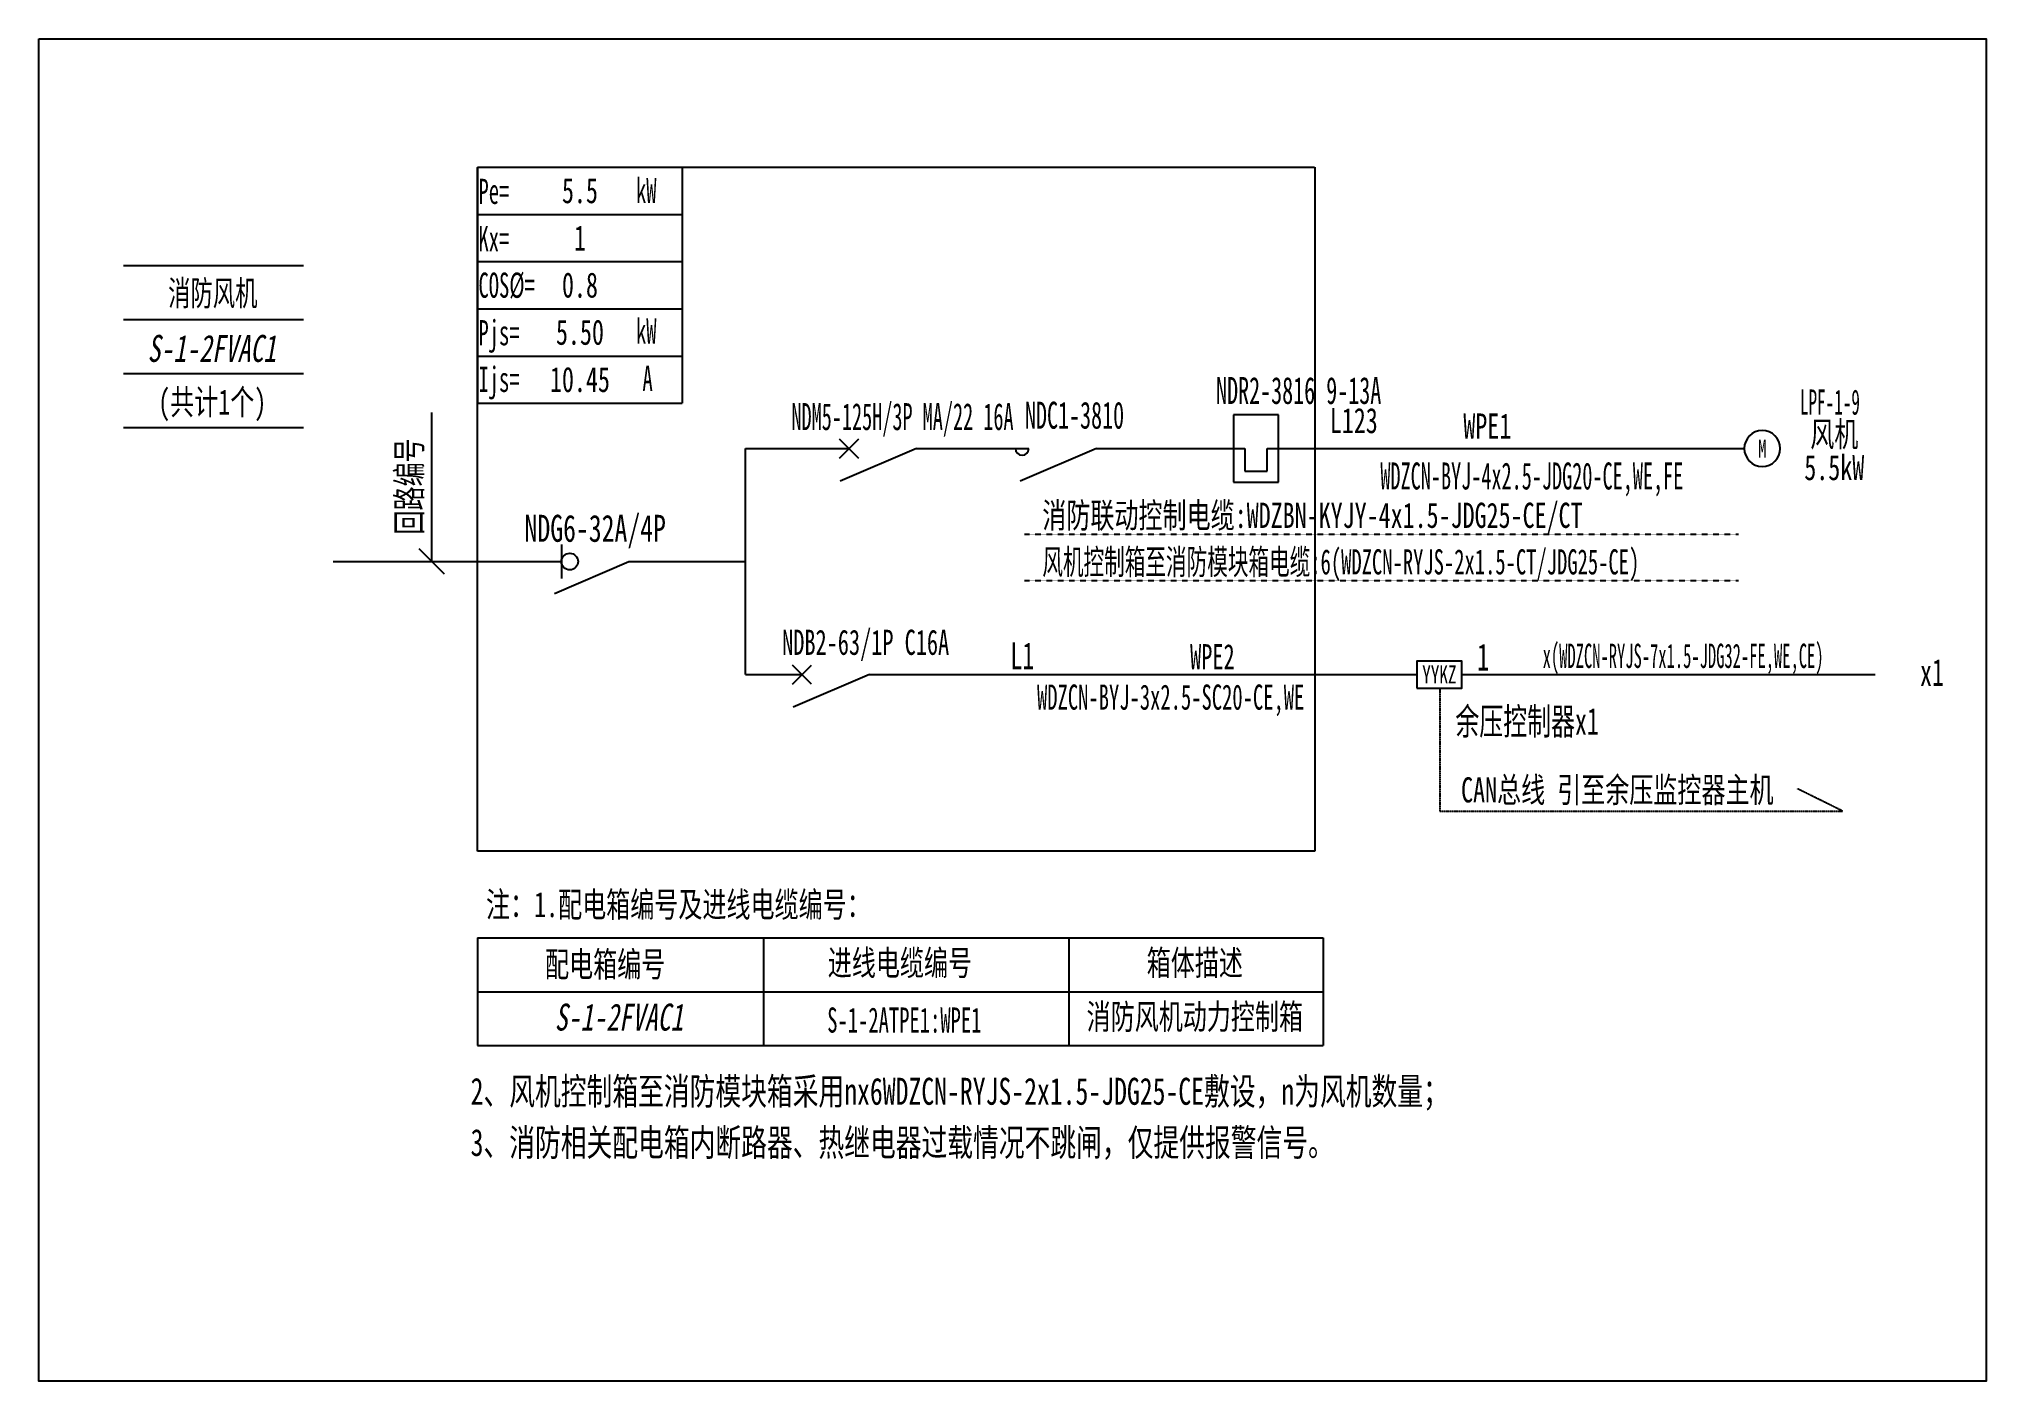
# Model space of a CAD drawing. Extents: x 392938 to 395308, y 311204 to 312838.
import ezdxf
from ezdxf.enums import TextEntityAlignment as Align

# ---------------------------------------------------------------- set-up
doc = ezdxf.new("R2010")
doc.units = 0
doc.header["$MEASUREMENT"] = 0
for name, pattern in [('DASH', [0.35, 0.25, -0.1]), ('DASHDOT', [1, 0.5, -0.25, 0, -0.25]), ('DASHED', [0.75, 0.5, -0.25])]:
    doc.linetypes.add(name, pattern=pattern)
for name, color, linetype in [('D_E_Eqpm(强电设备)', 100, 'Continuous'), ('D_E_Eqpm（强电设备）', 100, 'Continuous'), ('D_E_Text(强电文字)', 51, 'Continuous'), ('D_E_Text（强电文字）', 51, 'Continuous'), ('D_E_Wire(强电线缆)', 10, 'Continuous'), ('D_E_Wire（强电线缆）', 10, 'Continuous'), ('D_Em_Eqpm（消防设备）', 100, 'Continuous'), ('D_T_TableDim（表格尺寸）', 255, 'Continuous'), ('E_E_Text（强电文字）', 51, 'Continuous'), ('系统图', 220, 'Continuous')]:
    doc.layers.add(name, color=color, linetype=linetype)
doc.styles.add('$1$电气', font='', dxfattribs={"width": 0.7})
doc.styles.add('$1$电气箱', font='simhei.ttf', dxfattribs={"width": 0.8, "oblique": 10})
doc.styles.add('$3$电气', font='', dxfattribs={"width": 0.7})
doc.styles.add('电气', font='', dxfattribs={"width": 0.7})
doc.styles.add('电气箱', font='simhei.ttf', dxfattribs={"width": 0.8, "oblique": 10})
doc.styles.get('$1$电气').set_extended_font_data('SimSun')
doc.styles.get('$3$电气').set_extended_font_data('SimSun')
doc.styles.get('电气').set_extended_font_data('SimSun')

# ---------------------------------------------------------------- blocks, each defined once
blk = doc.blocks.new('A$C670F4C17')
at = {"layer": 'D_E_Wire（强电线缆）', "linetype": 'DASHDOT', "ltscale": 0.5}
blk.add_line((0, 0), (7936, 0), dxfattribs=at)
at = {"layer": 'D_E_Text（强电文字）', "style": '电气', "width": 0.7}
blk.add_text('消防联动控制电缆:WDZBN-KYJY-4x1.5-JDG25-CE/CT', height=280, dxfattribs=at).set_placement((198, 68))
blk = doc.blocks.new('A$C70CE04DF')
at = {"layer": 'D_E_Wire（强电线缆）', "linetype": 'DASHDOT', "ltscale": 0.5}
blk.add_line((0, 0), (7936, 0), dxfattribs=at)
at = {"layer": 'D_E_Text（强电文字）', "style": '电气', "width": 0.6}
blk.add_text('风机控制箱至消防模块箱电缆:6(WDZCN-RYJS-2x1.5-CT/JDG25-CE)', height=280, dxfattribs=at).set_placement((198, 68))
blk = doc.blocks.new('1')
at = {"layer": 'D_E_Eqpm(强电设备)'}
for p, q in [((-314387, 61832), (-314387, 61082)), ((-313887, 61832), (-314387, 61832)), ((-313887, 61082), (-313887, 61832)), ((-314262, 61457), (-314262, 61207)), ((-314012, 61207), (-314012, 61457)), ((-314387, 61082), (-313887, 61082)), ((-314262, 61207), (-314012, 61207))]:
    blk.add_line(p, q, dxfattribs=at)
blk = doc.blocks.new('电机')
at = {"layer": 'D_E_Eqpm（强电设备）'}
for start, end in [(90, 180), (180, 270), (0, 90), (270, 0)]:
    blk.add_arc((0, 0), 200, start, end, dxfattribs=at)
at = {"layer": 'D_E_Eqpm（强电设备）', "color": 51, "style": '电气', "width": 0.7}
blk.add_text('M', height=200, dxfattribs=at).set_placement((0, 0), align=Align.MIDDLE)

msp = doc.modelspace()

# ---------------------------------------------------------------- linework, layer by layer
at = {"linetype": 'DASHED'}
for p, q in [((393471.7, 311848.9, 0), (393471.7, 312682.2, 0)), ((393471.7, 312682.2, 0), (394491.3, 312682.2, 0)), ((394491.3, 312682.2, 0), (394491.3, 311848.9, 0)), ((394491.3, 311848.9, 0), (393471.7, 311848.9, 0))]:
    msp.add_line(p, q, dxfattribs=at)
at = {"layer": 'D_E_Eqpm(强电设备)', "color": 100}
for p, q in [((393912.2, 312327.9, 0), (393935.5, 312351.1, 0)), ((393935.5, 312327.9, 0), (393912.2, 312351.1, 0)), ((393935.5, 312351.1, 0), (393912.2, 312327.9, 0)), ((393912.2, 312351.1, 0), (393935.5, 312327.9, 0)), ((394006, 312339.5, 0), (393913.3, 312299.7, 0)), ((394225.1, 312339.5, 0), (394132.4, 312299.7, 0))]:
    msp.add_line(p, q, dxfattribs=at)
msp.add_arc((394134.7, 312339.5, 0), 8.22, 180, 0, dxfattribs=at)
at = {"layer": 'D_E_Eqpm（强电设备）'}
for p, q in [((393573.8, 312222.6, 0), (393573.8, 312181, 0)), ((393855, 312052.4, 0), (393878.2, 312075.7, 0)), ((393878.2, 312052.4, 0), (393855, 312075.7, 0)), ((393855, 312052.4, 0), (393878.2, 312075.7, 0)), ((393878.2, 312052.4, 0), (393855, 312075.7, 0)), ((393948.8, 312064.1, 0), (393856, 312024.3, 0)), ((393948.8, 312064.1, 0), (393856, 312024.3, 0))]:
    msp.add_line(p, q, dxfattribs=at)
at = {"layer": 'D_E_Eqpm（强电设备）', "color": 100}
msp.add_line((393565.3, 312162.9, 0), (393656, 312201.8, 0), dxfattribs=at)
at = {"layer": 'D_E_Eqpm（强电设备）'}
msp.add_circle((393583.9, 312201.8, 0), 10.1, dxfattribs=at)
at = {"layer": 'D_E_Text（强电文字）'}
for p, q in [((393471.7, 312682.2, 0), (393471.7, 312394.7, 0)), ((393471.7, 312682.2, 0), (393720.9, 312682.2, 0)), ((393720.9, 312682.2, 0), (393720.9, 312394.7, 0)), ((393471.7, 312624.7, 0), (393720.9, 312624.7, 0)), ((393471.7, 312567.2, 0), (393720.9, 312567.2, 0)), ((393471.7, 312509.7, 0), (393720.9, 312509.7, 0)), ((393471.7, 312452.2, 0), (393720.9, 312452.2, 0)), ((393416.1, 312201.8, 0), (393416.1, 312383.5, 0)), ((393471.7, 312394.7, 0), (393720.9, 312394.7, 0)), ((393431.5, 312186.3, 0), (393400.6, 312217.3, 0))]:
    msp.add_line(p, q, dxfattribs=at)
at = {"layer": 'D_E_Wire(强电线缆)', "color": 10}
for p, q in [((393797.7, 312339.5, 0), (393923.8, 312339.5, 0)), ((394006, 312339.5, 0), (394142.9, 312339.5, 0)), ((394225.1, 312339.5, 0), (394405.8, 312339.5, 0)), ((394433.2, 312339.5, 0), (395014.1, 312339.5, 0))]:
    msp.add_line(p, q, dxfattribs=at)
at = {"layer": 'D_E_Wire（强电线缆）'}
for p, q in [((393797.7, 312064.1, 0), (393797.7, 312339.5, 0)), ((393295.6, 312201.8, 0), (393573.8, 312201.8, 0)), ((393656, 312201.8, 0), (393797.5, 312201.8, 0)), ((393797.7, 312064.1, 0), (393866.6, 312064.1, 0)), ((393948.8, 312064.1, 0), (394615.3, 312064.1, 0)), ((394670.1, 312064.1, 0), (395173.4, 312064.1, 0))]:
    msp.add_line(p, q, dxfattribs=at)
at = {"layer": 'D_E_Wire（强电线缆）', "linetype": 'DASH'}
for p, q in [((394643.5, 312047.6, 0), (394643.5, 311897.8, 0)), ((395134, 311897.8, 0), (395078.9, 311925, 0)), ((394643.5, 311897.8, 0), (395134, 311897.8, 0))]:
    msp.add_line(p, q, dxfattribs=at)
at = {"layer": 'D_Em_Eqpm（消防设备）', "elevation": 0}
msp.add_lwpolyline([(394615.3, 312047.6), (394670.1, 312047.6), (394670.1, 312080.5), (394615.3, 312080.5)], close=True, dxfattribs=at)
at = {"layer": 'D_T_TableDim（表格尺寸）', "color": 255}
for p, q in [((393040.6, 312562.4, 0), (393259.7, 312562.4, 0)), ((393040.6, 312496.7, 0), (393259.7, 312496.7, 0)), ((393040.6, 312431, 0), (393259.7, 312431, 0)), ((393040.6, 312365.2, 0), (393259.7, 312365.2, 0))]:
    msp.add_line(p, q, dxfattribs=at)
at = {"layer": 'D_T_TableDim（表格尺寸）', "ltscale": 3.5}
for p, q in [((393471.7, 311743.5, 0), (394501.2, 311743.5, 0)), ((393471.7, 311743.5, 0), (393471.7, 311612.1, 0)), ((393819.8, 311743.5, 0), (393819.8, 311612.1, 0)), ((394191.5, 311743.5, 0), (394191.5, 311612.1, 0)), ((394501.2, 311743.5, 0), (394501.2, 311612.1, 0)), ((393471.7, 311677.8, 0), (394501.2, 311677.8, 0)), ((393471.7, 311677.8, 0), (394501.2, 311677.8, 0)), ((393819.8, 311677.8, 0), (393819.8, 311612.1, 0)), ((394191.5, 311677.8, 0), (394191.5, 311612.1, 0)), ((393471.7, 311612.1, 0), (394501.2, 311612.1, 0))]:
    msp.add_line(p, q, dxfattribs=at)
at = {"layer": '系统图', "ltscale": 9973.992009}
msp.add_lwpolyline([(392937.5, 312838.5), (395308.5, 312838.5), (395308.5, 311203.5), (392937.5, 311203.5)], close=True, dxfattribs=at)

# ---------------------------------------------------------------- block references
at = {"layer": 'D_E_Eqpm(强电设备)', "color": 100, "xscale": 0.1095436459353947, "yscale": 0.1095436459353947, "zscale": 0.1095436459353947}
msp.add_blockref('1', (428831.3, 305607.2, 0), dxfattribs=at)
at = {"layer": 'D_E_Eqpm（强电设备）', "xscale": 0.1095436459353947, "yscale": 0.1095436459353947, "zscale": 0.1095436459353947}
msp.add_blockref('电机', (395036, 312339.5, 0), dxfattribs=at)
at = {"layer": 'D_E_Wire（强电线缆）', "xscale": 0.1095436459353947, "yscale": 0.1095436459353947, "zscale": 0.1095436459353947}
for name, p in [('A$C670F4C17', (394137.6, 312235.4, 0)), ('A$C70CE04DF', (394137.6, 312178.7, 0))]:
    msp.add_blockref(name, p, dxfattribs=at)

# ---------------------------------------------------------------- texts
at = {"layer": 'D_E_Text(强电文字)', "color": 51, "style": '电气'}
for s, height, width, p in [('NDR2-3816 9-13A', 32.863, 0.6, (394370.9, 312393.8, 0)), ('NDM5-125H/3P MA/22 16A', 32.863, 0.55, (393853.8, 312362, 0)), ('NDC1-3810', 32.86, 0.6, (394138.2, 312363.7, 0))]:
    msp.add_text(s, height=height, dxfattribs=dict(at, width=width)).set_placement(p)
at = {"layer": 'D_E_Text(强电文字)', "color": 51, "style": '电气', "width": 0.55}
msp.add_text('WDZCN-BYJ-4x2.5-JDG20-CE,WE,FE', height=32.863, dxfattribs=at).set_placement((394755.4, 312302.1, 0), align=Align.MIDDLE)
at = {"layer": 'D_E_Text(强电文字)', "color": 51, "style": '$3$电气', "width": 0.7}
msp.add_text('NDG6-32A/4P', height=32.863, dxfattribs=at).set_placement((393614.9, 312225.9, 0), align=Align.CENTER)
at = {"layer": 'D_E_Text（强电文字）', "linetype": 'Continuous', "style": '电气', "width": 0.6}
for s, height, p in [('Pe=', 30.67, (393472.7, 312637.5, 0)), ('kW', 30.67, (393664.5, 312638.6, 0)), ('Kx=', 30.67, (393472.7, 312579.8, 0)), ('COS%%C=', 30.67, (393472.7, 312523.2, 0)), ('kW', 30.67, (393664.5, 312467.3, 0)), ('Pjs=', 30.67, (393472.7, 312465.3, 0)), ('Ijs=', 30.67, (393472.7, 312408.5, 0)), ('A', 30.7, (393672.4, 312409.7, 0))]:
    msp.add_text(s, height=height, dxfattribs=at).set_placement(p)
at = {"layer": 'D_E_Text（强电文字）'}
for s, height, style, width, p in [('消防风机', 30.67, '$1$电气', 0.65, (393149.2, 312529.4, 0)), ('风机', 30.67, '电气', 0.7, (395123.7, 312357.6, 0)), ('5.5kW', 30.67, '电气', 0.7, (395123.7, 312316.8, 0)), ('NDB2-63/1P C16A', 30.672, '电气', 0.65, (393944.2, 312101, 0)), ('WDZCN-BYJ-3x2.5-SC20-CE,WE', 30.672, '电气', 0.6, (394315.6, 312033, 0)), ('CAN总线 引至余压监控器主机', 30.672, '电气', 0.7, (394859.5, 311924.5, 0)), ('配电箱编号', 30.67, '电气', 0.7, (393627, 311712, 0)), ('进线电缆编号', 30.67, '电气', 0.7, (393985.9, 311713.7, 0)), ('箱体描述', 30.67, '电气', 0.7, (394345, 311713.7, 0)), ('S-1-2ATPE1:WPE1', 30.672, '电气', 0.6, (393991.3, 311643.3, 0)), ('消防风机动力控制箱', 30.67, '电气', 0.7, (394345, 311648, 0))]:
    msp.add_text(s, height=height, dxfattribs=dict(at, style=style, width=width)).set_placement(p, align=Align.MIDDLE)
at = {"layer": 'D_E_Text（强电文字）', "oblique": 10, "width": 0.7}
for style, p in [('$1$电气箱', (393148, 312461.5, 0)), ('电气箱', (393643.8, 311646.9, 0))]:
    msp.add_text('S-1-2FVAC1', height=32.86, dxfattribs=dict(at, style=style)).set_placement(p, align=Align.MIDDLE)
at = {"layer": 'D_E_Text（强电文字）', "style": '$1$电气', "width": 0.7}
msp.add_text('(共计1个)', height=30.67, dxfattribs=at).set_placement((393148.5, 312380.9, 0), align=Align.CENTER)
at = {"layer": 'D_E_Text（强电文字）', "color": 51, "style": '电气', "width": 0.5}
for s, height, p in [('LPF-1-9', 30.67, (395118.4, 312380.8, 0)), ('x(WDZCN-RYJS-7x1.5-JDG32-FE,WE,CE)', 29.577, (394939.6, 312072.2, 0))]:
    msp.add_text(s, height=height, dxfattribs=at).set_placement(p, align=Align.CENTER)
at = {"layer": 'D_E_Text（强电文字）', "style": '电气', "width": 0.7}
for s, height, p in [('L123', 30.67, (394509.4, 312358.3, 0)), ('注：1.配电箱编号及进线电缆编号：', 30.672, (393481.9, 311768.7, 0)), (' 2、风机控制箱至消防模块箱采用nx6WDZCN-RYJS-2x1.5-JDG25-CE敷设，n为风机数量；', 32.863, (393447.5, 311540.1, 0)), (' 3、消防相关配电箱内断路器、热继电器过载情况不跳闸，仅提供报警信号。', 32.863, (393447.5, 311477.7, 0))]:
    msp.add_text(s, height=height, dxfattribs=at).set_placement(p)
at = {"layer": 'D_E_Text（强电文字）', "color": 51, "style": '电气', "width": 0.7}
msp.add_text('WPE1', height=30.67, dxfattribs=at).set_placement((394672, 312351.6, 0))
at = {"layer": 'D_E_Text（强电文字）', "style": '$3$电气', "width": 0.7}
msp.add_text('回路编号', height=30.67, rotation=90, dxfattribs=at).set_placement((393403.6, 312234.8, 0))
at = {"layer": 'D_E_Text（强电文字）', "width": 249.189, "attachment_point": 5, "style": '电气'}
for s, insert, char_height in [('5.5', (393596.3, 312653.5, 0), 30.67), ('1', (393596.3, 312596, 0), 30.7), ('0.8', (393596.3, 312538.5, 0), 30.67), ('{\\C200;5.50}', (393596.3, 312481, 0), 30.672), ('{\\C200;10.45}', (393596.3, 312423.4, 0), 30.672)]:
    msp.add_mtext(s, dxfattribs=dict(at, insert=insert, char_height=char_height))
at = {"layer": 'D_Em_Eqpm（消防设备）', "color": 51, "style": '电气', "width": 0.7}
msp.add_text('YYKZ', height=21.91, dxfattribs=at).set_placement((394642.8, 312053.3, 0), align=Align.CENTER)
at = {"layer": 'E_E_Text（强电文字）', "linetype": 'Continuous', "style": '电气', "width": 0.65}
for s, height, p in [('L1', 32.86, (394120.5, 312070.6, 0)), ('1', 32.9, (394688.8, 312069, 0)), ('x1', 32.86, (395228.1, 312050.4, 0)), ('余压控制器x1', 32.86, (394662.3, 311990.8, 0))]:
    msp.add_text(s, height=height, dxfattribs=at).set_placement(p)
msp.add_text('WPE2', height=30.67, dxfattribs=at).set_placement((394366.4, 312070.6, 0), align=Align.CENTER)

doc.saveas('drawing.dxf')
